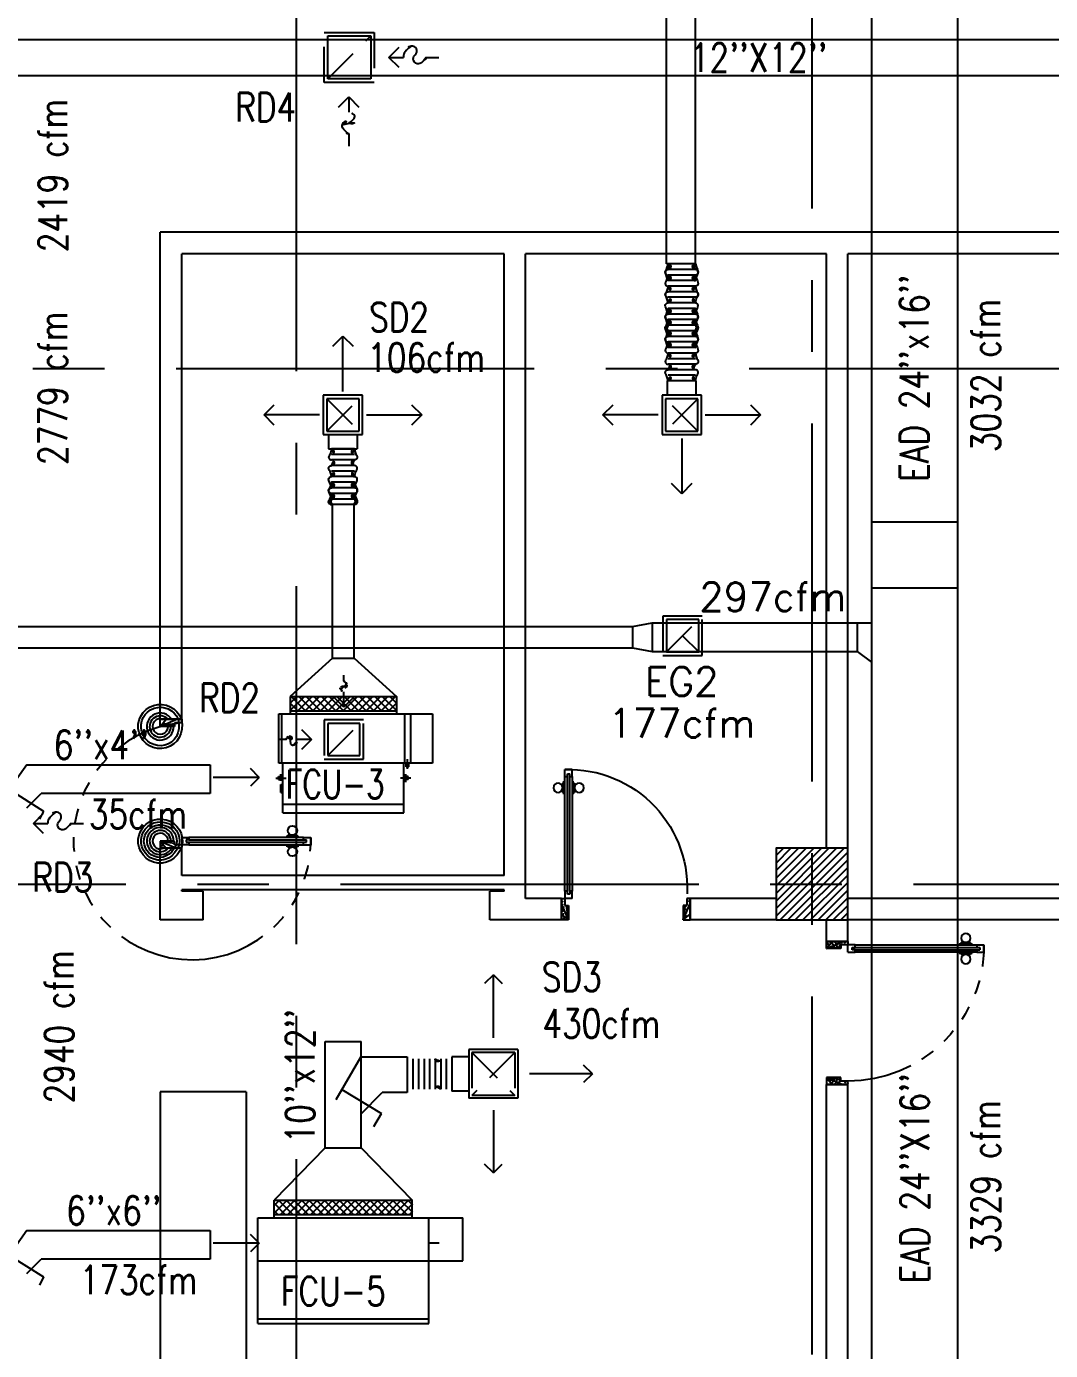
# Model space of a CAD drawing. Extents: x 417866029 to 417866302, y 43498040 to 43498122.
# Drawn here: x 417866091.29 to 417866098.44, y 43498087.85 to 43498097.09 of the extents above; entities that cross this region are included whole.
import ezdxf

# ---------------------------------------------------------------- set-up
doc = ezdxf.new("R2010")
doc.units = 0
doc.header["$MEASUREMENT"] = 0
doc.linetypes.add('CENTERX2', pattern=[4, 2.5, -0.5, 0.5, -0.5])
doc.linetypes.add('HIDDEN', pattern=[0.375, 0.25, -0.125])
doc.layers.get('0').update_dxf_attribs({"linetype": 'CONTINUOUS'})
for name, color, linetype in [('AXES', 11, 'CENTERX2'), ('COL', 7, 'CONTINUOUS'), ('COUNTER', 9, 'CONTINUOUS'), ('DOOR', 9, 'CONTINUOUS'), ('DUCT', 6, 'CONTINUOUS'), ('EXDUCT', 10, 'CONTINUOUS'), ('FCU', 6, 'CONTINUOUS'), ('HAT', 11, 'CONTINUOUS'), ('M-AC-FLEX', 7, 'CONTINUOUS'), ('M-EGU.', 2, 'CONTINUOUS'), ('M-TEXT', 2, 'CONTINUOUS'), ('WALL', 9, 'CONTINUOUS')]:
    doc.layers.add(name, color=color, linetype=linetype)
doc.styles.add('ROMANS', font='ROMANS.shx', dxfattribs={"width": 0.6})

# ---------------------------------------------------------------- blocks, each defined once
blk = doc.blocks.new('A$C3A782592')
at = {"layer": 'COUNTER', "linetype": 'ByBlock'}
for p, q in [((0, 3100), (0, 951.5)), ((600, 3100), (0, 3100)), ((600, 3100), (600, 1200)), ((1200, 600), (600, 1200)), ((951.5, 0), (0, 951.5)), ((3450, 600), (1200, 600)), ((3450, 0), (3450, 600)), ((3450, 0), (951.5, 0))]:
    blk.add_line(p, q, dxfattribs=at)
blk = doc.blocks.new('DOOR90')
at = {"layer": 'DOOR', "color": 7, "linetype": 'ByBlock'}
for p, q in [((-150, 0), (0, 0)), ((-150, 0), (-150, -25)), ((0, -50), (-113.7, 0)), ((0, -50), (-40.1, 0)), ((0, -50), (0, 0)), ((-1000, -25), (-1050, -25)), ((-1050, -75), (-1050, -25)), ((-1050, -25), (-1050, -75)), ((-1000, -75), (-1050, -75)), ((-1000, -42), (-1020, -42)), ((-1020, -42), (-1020, -58)), ((-1000, -58), (-1020, -58)), ((-1000, -25), (-1000, -42)), ((-1000, -58), (-1000, -75)), ((-877.6, -17.8), (-967.6, -17.8)), ((-967.6, -25), (-967.6, -17.8)), ((-967.6, -75), (-967.6, -82.2)), ((-877.6, -82.2), (-967.6, -82.2)), ((-955, -8.8), (-890.2, -8.8)), ((-955, -17.8), (-955, -8.8)), ((-955, -17.8), (-890.2, -17.8)), ((-955, -82.2), (-890.2, -82.2)), ((-955, -82.2), (-955, -91.2)), ((-955, -91.2), (-890.2, -91.2)), ((-890.2, -17.8), (-890.2, -8.8)), ((-890.2, -82.2), (-890.2, -91.2)), ((-877.6, -25), (-877.6, -17.8)), ((-877.6, -75), (-877.6, -82.2)), ((-200, -25), (-150, -25)), ((-200, -42), (-200, -25)), ((-180, -42), (-200, -42)), ((-200, -58), (-180, -58)), ((-200, -75), (-200, -58)), ((-150, -75), (-200, -75)), ((-180, -58), (-180, -42)), ((-150, -25), (-100, -25)), ((-150, -75), (-150, -25)), ((-100, -25), (-100, -50)), ((0, -50), (-100, -36.6)), ((-100, -50), (0, -50)), ((-150, -875), (-100, -875)), ((-150, -900), (-150, -875)), ((-150, -900), (0, -900)), ((0, -900), (-150, -900)), ((0, -850), (-113.7, -900)), ((-100, -875), (-100, -850)), ((0, -850), (-100, -863.4)), ((-100, -850), (0, -850)), ((0, -850), (-40.1, -900)), ((0, -850), (0, -900))]:
    blk.add_line(p, q, dxfattribs=at)
at = {"layer": 'DOOR', "linetype": 'ByBlock'}
for p, q in [((-200, -25), (-1000, -25)), ((-200, -42), (-1000, -42)), ((-200, -58), (-1000, -58)), ((-1000, -75), (-200, -75))]:
    blk.add_line(p, q, dxfattribs=at)
at = {"layer": 'DOOR', "color": 7, "linetype": 'ByBlock'}
for centre in [(-922.6, 23.5), (-922.6, -123.5)]:
    blk.add_circle(centre, 32.4, dxfattribs=at)
for centre, radius, start, end in [((0, -50), 154.4, 161.10529, 166.28577), ((0, -50), 94.4, 148.01819, 180), ((0, -50), 134.4, 158.15985, 169.28002), ((0, -50), 114.4, 154.08384, 167.37743), ((0, -50), 74.4, 137.77643, 180), ((0, -50), 54.4, 113.20738, 180), ((0, -50), 34.4, 90, 180), ((0, -50), 14.4, 90, 180), ((0, -850), 154.4, 193.71423, 198.89471), ((0, -850), 134.4, 190.71998, 201.84015), ((0, -850), 94.4, 180, 211.98181), ((0, -850), 74.4, 180, 222.22357), ((0, -850), 54.4, 180, 246.79262), ((0, -850), 34.4, 180, 270), ((0, -850), 14.4, 180, 270)]:
    blk.add_arc(centre, radius, start, end, dxfattribs=at)
at = {"layer": 'DOOR', "linetype": 'HIDDEN', "ltscale": 0.5}
blk.add_arc((-222.2, -50), 828.2, 178.27012, 275.00304, dxfattribs=at)
blk = doc.blocks.new('DOOR-10')
at = {"layer": 'DOOR', "color": 0, "linetype": 'ByBlock'}
for p, q in [((-75.7, 1017.6), (-82.9, 1017.6)), ((-82.9, 927.6), (-82.9, 1017.6)), ((-25.7, 1100), (-75.7, 1100)), ((-75.7, 1100), (-25.7, 1100)), ((-75.7, 1050), (-75.7, 1100)), ((-58.7, 1050), (-75.7, 1050)), ((-42.7, 1070), (-58.7, 1070)), ((-58.7, 1050), (-58.7, 1070)), ((-42.7, 1050), (-42.7, 1070)), ((-25.7, 1050), (-42.7, 1050)), ((-25.7, 1050), (-25.7, 1100)), ((-25.7, 1017.6), (-18.5, 1017.6)), ((-18.5, 927.6), (-18.5, 1017.6)), ((-82.9, 1005), (-91.9, 1005)), ((-91.9, 1005), (-91.9, 940.2)), ((-82.9, 940.2), (-91.9, 940.2)), ((-82.9, 1005), (-82.9, 940.2)), ((-75.7, 927.6), (-82.9, 927.6)), ((-25.7, 927.6), (-18.5, 927.6)), ((-18.5, 1005), (-9.5, 1005)), ((-18.5, 1005), (-18.5, 940.2)), ((-18.5, 940.2), (-9.5, 940.2)), ((-9.5, 1005), (-9.5, 940.2)), ((-75.7, 200), (-58.7, 200)), ((-75.7, 150), (-75.7, 200)), ((-58.7, 200), (-58.7, 180)), ((-42.7, 200), (-25.7, 200)), ((-42.7, 180), (-42.7, 200)), ((-25.7, 200), (-25.7, 150)), ((-1000.7, 0), (-1000.7, 150)), ((-1000.7, 150), (-975.7, 150)), ((-1000.7, 150), (-1000.7, 0)), ((-975.7, 150), (-975.7, 100)), ((-975.7, 100), (-950.7, 100)), ((-950.7, 100), (-950.7, 0)), ((-75.7, 150), (-25.7, 150)), ((-58.7, 180), (-42.7, 180)), ((-50.7, 100), (-50.7, 0)), ((-25.7, 100), (-50.7, 100)), ((-0.7, 150), (-25.7, 150)), ((-25.7, 150), (-25.7, 100)), ((-950.7, 0), (-1000.7, 0)), ((-50.7, 0), (-0.7, 0))]:
    blk.add_line(p, q, dxfattribs=at)
at = {"layer": 'DOOR', "linetype": 'ByBlock'}
for p, q in [((-75.7, 1050), (-75.7, 200)), ((-58.7, 200), (-58.7, 1050)), ((-42.7, 200), (-42.7, 1050)), ((-25.7, 200), (-25.7, 1050))]:
    blk.add_line(p, q, dxfattribs=at)
at = {"layer": 'DOOR', "color": 9, "linetype": 'ByBlock'}
for p, q in [((-950.7, 0), (-1000.7, 113.7)), ((-950.7, 0), (-964.1, 100)), ((-50.7, 0), (-0.7, 113.7)), ((-50.7, 0), (-37.3, 100)), ((-0.7, 0), (-0.7, 150)), ((-950.7, 0), (-1000.7, 40.1)), ((-50.7, 0), (-0.7, 40.1))]:
    blk.add_line(p, q, dxfattribs=at)
at = {"layer": 'DOOR', "color": 0, "linetype": 'ByBlock'}
for centre in [(-124.2, 972.6), (22.8, 972.6)]:
    blk.add_circle(centre, 32.4, dxfattribs=at)
at = {"layer": 'DOOR', "linetype": 'HIDDEN', "ltscale": 0.5}
blk.add_arc((-23.4, 149.1), 952.3, 93.14816, 179.94816, dxfattribs=at)
at = {"layer": 'DOOR', "color": 9, "linetype": 'ByBlock'}
for centre, radius, start, end in [((-950.7, 0), 154.4, 103.71423, 108.89471), ((-950.7, 0), 134.4, 100.71998, 111.84015), ((-950.7, 0), 94.4, 90, 121.98181), ((-50.7, 0), 94.4, 58.01819, 90), ((-50.7, 0), 134.4, 68.15985, 79.28002), ((-50.7, 0), 114.4, 64.08384, 77.37743), ((-50.7, 0), 154.4, 71.10529, 76.28577), ((-950.7, 0), 74.4, 90, 132.22357), ((-950.7, 0), 54.4, 90, 156.79262), ((-950.7, 0), 34.4, 90, 180), ((-950.7, 0), 14.4, 90, 180), ((-50.7, 0), 74.4, 47.77643, 90), ((-50.7, 0), 54.4, 23.20738, 90), ((-50.7, 0), 34.4, 0, 90), ((-50.7, 0), 14.4, 0, 90)]:
    blk.add_arc(centre, radius, start, end, dxfattribs=at)
blk = doc.blocks.new('*X42')
at = {"color": 0}
for p, q in [((16890.5, -2466.6), (16943.5, -2413.6)), ((16890.5, -2519.6), (16990.5, -2419.6)), ((16990.5, -2565.5), (16890.5, -2465.5)), ((16890.5, -2572.6), (16990.5, -2472.6)), ((16990.5, -2512.5), (16891.6, -2413.6)), ((16990.5, -2459.4), (16944.6, -2413.6)), ((16990.5, -2618.5), (16890.5, -2518.5)), ((16890.5, -2625.7), (16990.5, -2525.7)), ((16990.5, -2671.6), (16890.5, -2571.6)), ((16890.5, -2678.7), (16990.5, -2578.7)), ((16990.5, -2724.6), (16890.5, -2624.6)), ((16890.5, -2731.7), (16990.5, -2631.7)), ((16990.5, -2777.6), (16890.5, -2677.6)), ((16890.5, -2784.8), (16990.5, -2684.8)), ((16990.5, -2830.7), (16890.5, -2730.7)), ((16890.5, -2837.8), (16990.5, -2737.8)), ((16990.5, -2883.7), (16890.5, -2783.7)), ((16890.5, -2890.8), (16990.5, -2790.8)), ((16990.5, -2936.7), (16890.5, -2836.7)), ((16890.5, -2943.9), (16990.5, -2843.9)), ((16990.5, -2989.8), (16890.5, -2889.8)), ((16890.5, -2996.9), (16990.5, -2896.9)), ((16990.5, -3042.8), (16890.5, -2942.8)), ((16890.5, -3049.9), (16990.5, -2949.9)), ((16990.5, -3095.8), (16890.5, -2995.8)), ((16890.5, -3103), (16990.5, -3003)), ((16990.5, -3148.9), (16890.5, -3048.9)), ((16943.5, -3154.9), (16890.5, -3101.9)), ((16891.5, -3154.9), (16990.5, -3056)), ((16944.6, -3154.9), (16990.5, -3109))]:
    blk.add_line(p, q, dxfattribs=at)
blk = doc.blocks.new('WHE06')
at = {"color": 3}
for p, q in [((689, 621.5), (346.1, 621.5)), ((346.1, 621.5), (346.1, 469.1)), ((689, 469.1), (689, 621.5)), ((242.1, 472.2), (242.1, 399.5)), ((60.3, -422.2), (60.3, 422.2)), ((212.3, 437.2), (269.1, 437.2)), ((232.1, 452.2), (232.1, 422.2)), ((232.1, 452.2), (252.1, 452.2)), ((252.1, 452.2), (252.1, 422.2)), ((305, 447.6), (373.3, 447.6)), ((321.1, 457.6), (321.1, 437.6)), ((321.1, 457.6), (346.1, 457.6)), ((321.1, 437.6), (346.1, 437.6)), ((346.1, 430.4), (689, 430.4)), ((811.2, 370.7), (689, 370.7)), ((711.2, -370.7), (711.2, 370.7)), ((811.2, -370.7), (811.2, 370.7)), ((141.6, -437.2), (141.6, -422.2)), ((141.6, -437.2), (196.6, -437.2)), ((196.6, -437.2), (196.6, -422.2)), ((221.4, -437.2), (269.1, -437.2)), ((232.1, -452.2), (232.1, -422.2)), ((232.1, -452.2), (252.1, -452.2)), ((242.1, -472.2), (242.1, -399.5)), ((252.1, -452.2), (252.1, -422.2)), ((346.1, -430.4), (689, -430.4)), ((811.2, -370.7), (689, -370.7))]:
    blk.add_line(p, q, dxfattribs=at)
at = {"color": 6}
for p, q in [((346.1, 469.1), (346.1, -450.8)), ((689, 469.1), (346.1, 469.1)), ((689, -450.8), (689, 469.1)), ((0, -422.2), (0, 422.2)), ((0, 422.2), (346.1, 422.2)), ((0, -422.2), (346.1, -422.2)), ((346.1, -450.8), (689, -450.8))]:
    blk.add_line(p, q, dxfattribs=at)
at = {"color": 11}
blk.add_blockref('*X42', (-16179.3, 2784.3), dxfattribs=at)
blk = doc.blocks.new('*X40')
at = {"color": 0}
for p, q in [((-750.2, 2537.8), (-672.3, 2615.8)), ((-750.2, 2590.8), (-725.3, 2615.8)), ((-659.6, 2515.8), (-750.2, 2606.4)), ((-719.2, 2515.8), (-619.2, 2615.8)), ((-606.6, 2515.8), (-706.6, 2615.8)), ((-666.2, 2515.8), (-566.2, 2615.8)), ((-553.6, 2515.8), (-653.6, 2615.8)), ((-613.2, 2515.8), (-513.2, 2615.8)), ((-500.5, 2515.8), (-600.5, 2615.8)), ((-560.1, 2515.8), (-460.1, 2615.8)), ((-447.5, 2515.8), (-547.5, 2615.8)), ((-507.1, 2515.8), (-407.1, 2615.8)), ((-394.5, 2515.8), (-494.5, 2615.8)), ((-454.1, 2515.8), (-354.1, 2615.8)), ((-341.4, 2515.8), (-441.4, 2615.8)), ((-401, 2515.8), (-301, 2615.8)), ((-288.4, 2515.8), (-388.4, 2615.8)), ((-348, 2515.8), (-248, 2615.8)), ((-235.4, 2515.8), (-335.4, 2615.8)), ((-295, 2515.8), (-195, 2615.8)), ((-182.3, 2515.8), (-282.3, 2615.8)), ((-241.9, 2515.8), (-141.9, 2615.8)), ((-129.3, 2515.8), (-229.3, 2615.8)), ((-188.9, 2515.8), (-88.9, 2615.8)), ((-76.3, 2515.8), (-176.3, 2615.8)), ((-135.9, 2515.8), (-35.9, 2615.8)), ((-23.2, 2515.8), (-123.2, 2615.8)), ((-82.8, 2515.8), (17.2, 2615.8)), ((29.8, 2515.8), (-70.2, 2615.8)), ((-29.8, 2515.8), (70.2, 2615.8)), ((82.8, 2515.8), (-17.2, 2615.8)), ((23.2, 2515.8), (123.2, 2615.8)), ((135.9, 2515.8), (35.9, 2615.8)), ((76.3, 2515.8), (176.3, 2615.8)), ((188.9, 2515.8), (88.9, 2615.8)), ((129.3, 2515.8), (214.8, 2601.2)), ((214.8, 2543), (141.9, 2615.8)), ((214.8, 2596), (195, 2615.8)), ((-712.7, 2515.8), (-750.2, 2553.4)), ((182.3, 2515.8), (214.8, 2548.2))]:
    blk.add_line(p, q, dxfattribs=at)
blk = doc.blocks.new('*X58')
at = {"color": 0}
for p, q in [((80579.2, 155514.9), (81054.1, 155989.7)), ((80579.2, 155567.9), (81001.1, 155989.7)), ((80579.2, 155620.9), (80948, 155989.7)), ((80579.2, 155674), (80895, 155989.7)), ((80579.2, 155727), (80842, 155989.7)), ((80579.2, 155780), (80788.9, 155989.7)), ((80579.2, 155833.1), (80735.9, 155989.7)), ((80579.2, 155886.1), (80682.9, 155989.7)), ((80579.2, 155939.1), (80629.8, 155989.7)), ((80607.1, 155489.7), (81079.2, 155961.8)), ((80660.2, 155489.7), (81079.2, 155908.8)), ((80713.2, 155489.7), (81079.2, 155855.8)), ((80766.2, 155489.7), (81079.2, 155802.7)), ((80819.3, 155489.7), (81079.2, 155749.7)), ((80872.3, 155489.7), (81079.2, 155696.7)), ((80925.3, 155489.7), (81079.2, 155643.6)), ((80978.4, 155489.7), (81079.2, 155590.6)), ((81031.4, 155489.7), (81079.2, 155537.6))]:
    blk.add_line(p, q, dxfattribs=at)
blk = doc.blocks.new('COL50')
at = {"layer": 'COL'}
blk.add_lwpolyline([(-250, 250), (-250, -250), (250, -250), (250, 250)], close=True, dxfattribs=at)
blk = doc.blocks.new('*X66')
at = {"color": 0}
for p, q in [((80579.2, 155514.9), (81054.1, 155989.7)), ((80579.2, 155567.9), (81001.1, 155989.7)), ((80579.2, 155620.9), (80948, 155989.7)), ((80579.2, 155674), (80895, 155989.7)), ((80579.2, 155727), (80842, 155989.7)), ((80579.2, 155780), (80788.9, 155989.7)), ((80579.2, 155833.1), (80735.9, 155989.7)), ((80579.2, 155886.1), (80682.9, 155989.7)), ((80579.2, 155939.1), (80629.8, 155989.7)), ((80607.1, 155489.7), (81079.2, 155961.8)), ((80660.2, 155489.7), (81079.2, 155908.8)), ((80713.2, 155489.7), (81079.2, 155855.8)), ((80766.2, 155489.7), (81079.2, 155802.7)), ((80819.3, 155489.7), (81079.2, 155749.7)), ((80872.3, 155489.7), (81079.2, 155696.7)), ((80925.3, 155489.7), (81079.2, 155643.6)), ((80978.4, 155489.7), (81079.2, 155590.6)), ((81031.4, 155489.7), (81079.2, 155537.6))]:
    blk.add_line(p, q, dxfattribs=at)

msp = doc.modelspace()

# ---------------------------------------------------------------- linework, layer by layer
at = {"layer": 'AXES'}
for p, q in [((417866096.7737, 43498039.8221), (417866096.7737, 43498118.2996)), ((417866093.1737, 43498046.6864), (417866093.1737, 43498105.2564)), ((417866040.3337, 43498094.7064), (417866098.5737, 43498094.7064)), ((417866029.4822, 43498091.1064), (417866098.5737, 43498091.1064))]:
    msp.add_line(p, q, dxfattribs=at)
at = {"layer": 'DUCT'}
for p, q in [((417866095.9582, 43498097.2894), (417866095.9582, 43498095.4359)), ((417866095.7582, 43498095.4359), (417866095.7582, 43498097.1894)), ((417866095.9582, 43498095.4359), (417866095.7582, 43498095.4359)), ((417866093.4264, 43498092.6831), (417866093.4264, 43498093.7553)), ((417866093.5764, 43498093.7553), (417866093.4264, 43498093.7553)), ((417866093.5764, 43498092.6831), (417866093.5764, 43498093.7553)), ((417866093.4264, 43498092.6831), (417866093.1308, 43498092.4159)), ((417866093.4264, 43498092.6831), (417866093.5764, 43498092.6831)), ((417866093.5764, 43498092.6831), (417866093.8721, 43498092.4159)), ((417866091.2911, 43498091.9391), (417866091.1441, 43498091.7292)), ((417866091.2911, 43498091.9391), (417866092.5718, 43498091.9391)), ((417866092.5718, 43498091.9391), (417866092.5718, 43498091.7391)), ((417866091.1698, 43498091.766), (417866091.4092, 43498091.6158)), ((417866091.2911, 43498091.6391), (417866091.3911, 43498091.7391)), ((417866092.5718, 43498091.7391), (417866091.3911, 43498091.7391)), ((417866091.4092, 43498091.6158), (417866091.3804, 43498091.5594)), ((417866091.4092, 43498091.6158), (417866091.4092, 43498091.6158)), ((417866093.623, 43498089.9014), (417866093.4491, 43498089.6003)), ((417866093.623, 43498089.9014), (417866093.9477, 43498089.9014)), ((417866093.9477, 43498089.9014), (417866093.9477, 43498089.6514)), ((417866093.4903, 43498089.6716), (417866093.7673, 43498089.5043)), ((417866093.623, 43498089.5014), (417866093.773, 43498089.6514)), ((417866093.9477, 43498089.6514), (417866093.773, 43498089.6514)), ((417866091.2911, 43498088.6876), (417866091.1441, 43498088.4776)), ((417866091.2911, 43498088.6876), (417866092.5718, 43498088.6876)), ((417866092.5718, 43498088.6876), (417866092.5718, 43498088.4876)), ((417866091.1698, 43498088.5144), (417866091.4092, 43498088.3643)), ((417866091.2911, 43498088.3876), (417866091.3911, 43498088.4876)), ((417866092.5718, 43498088.4876), (417866091.3911, 43498088.4876)), ((417866091.4092, 43498088.3643), (417866091.3804, 43498088.3078)), ((417866091.4092, 43498088.3643), (417866091.4092, 43498088.3643))]:
    msp.add_line(p, q, dxfattribs=at)
at = {"layer": 'DUCT', "linetype": 'ByBlock'}
for p, q in [((417866089.4086, 43498097.0014), (417866100.3737, 43498097.0014)), ((417866089.4086, 43498096.7514), (417866100.3737, 43498096.7514)), ((417866093.3755, 43498089.266), (417866093.3755, 43498090.0076)), ((417866093.3755, 43498090.0076), (417866093.6255, 43498090.0076)), ((417866093.6255, 43498089.266), (417866093.6255, 43498090.0076)), ((417866093.3755, 43498089.266), (417866093.018, 43498088.901)), ((417866093.3755, 43498089.266), (417866093.6255, 43498089.266)), ((417866093.6255, 43498089.266), (417866093.983, 43498088.901))]:
    msp.add_line(p, q, dxfattribs=at)
at = {"layer": 'DUCT', "linetype": 'HIDDEN'}
msp.add_line((417866093.7152, 43498089.4142), (417866093.7673, 43498089.5043), dxfattribs=at)
at = {"layer": 'EXDUCT', "linetype": 'ByBlock'}
for p, q in [((417866097.1893, 43498099.6564), (417866097.1893, 43498083.6776)), ((417866097.7893, 43498099.6156), (417866097.7893, 43498083.6776)), ((417866097.1893, 43498093.6361), (417866097.7893, 43498093.6361)), ((417866097.1893, 43498093.1751), (417866097.7893, 43498093.1751)), ((417866088.6421, 43498092.9052), (417866095.5207, 43498092.9052)), ((417866095.5207, 43498092.9052), (417866095.6577, 43498092.9302)), ((417866095.5207, 43498092.9052), (417866095.5207, 43498092.7552)), ((417866095.6577, 43498092.9302), (417866097.1893, 43498092.9302)), ((417866095.6577, 43498092.9302), (417866095.6577, 43498092.7302)), ((417866097.0893, 43498092.9302), (417866097.0893, 43498092.7302)), ((417866088.6421, 43498092.7552), (417866095.5207, 43498092.7552)), ((417866095.5207, 43498092.7552), (417866095.6577, 43498092.7302)), ((417866095.6577, 43498092.7302), (417866097.0893, 43498092.7302)), ((417866097.0893, 43498092.7302), (417866097.1893, 43498092.6561))]:
    msp.add_line(p, q, dxfattribs=at)
at = {"layer": 'FCU', "color": 3}
for p, q in [((417866093.018, 43498088.901), (417866093.983, 43498088.901)), ((417866093.018, 43498088.776), (417866093.018, 43498088.901)), ((417866093.983, 43498088.776), (417866093.983, 43498088.901)), ((417866093.018, 43498088.801), (417866093.983, 43498088.801)), ((417866094.0975, 43498088.776), (417866094.3355, 43498088.776)), ((417866094.3355, 43498088.476), (417866094.3355, 43498088.776)), ((417866094.0975, 43498088.6011), (417866094.1709, 43498088.6011)), ((417866094.0975, 43498088.476), (417866094.3355, 43498088.476)), ((417866092.9035, 43498088.071), (417866094.0975, 43498088.071))]:
    msp.add_line(p, q, dxfattribs=at)
at = {"layer": 'FCU', "color": 6}
for p, q in [((417866092.9035, 43498088.039), (417866092.9035, 43498088.776)), ((417866092.9035, 43498088.776), (417866094.0975, 43498088.776)), ((417866094.0975, 43498088.039), (417866094.0975, 43498088.776)), ((417866092.9035, 43498088.476), (417866094.0975, 43498088.476)), ((417866092.9035, 43498088.039), (417866094.0975, 43498088.039))]:
    msp.add_line(p, q, dxfattribs=at)
at = {"layer": 'M-AC-FLEX', "color": 11}
for p, q in [((417866095.9592, 43498095.3969), (417866095.7682, 43498095.3969)), ((417866095.9592, 43498095.3579), (417866095.7682, 43498095.3579)), ((417866095.9592, 43498095.3189), (417866095.7682, 43498095.3189)), ((417866095.9592, 43498095.2799), (417866095.7682, 43498095.2799)), ((417866095.9592, 43498095.2409), (417866095.7682, 43498095.2409)), ((417866095.9592, 43498095.2025), (417866095.7682, 43498095.2025)), ((417866095.9592, 43498095.1635), (417866095.7682, 43498095.1635)), ((417866095.9592, 43498095.1245), (417866095.7682, 43498095.1245)), ((417866095.9592, 43498095.0855), (417866095.7682, 43498095.0855)), ((417866095.9592, 43498095.0465), (417866095.7682, 43498095.0465)), ((417866095.9592, 43498095.0075), (417866095.7682, 43498095.0075)), ((417866095.9592, 43498094.9685), (417866095.7682, 43498094.9685)), ((417866095.9592, 43498094.9295), (417866095.7682, 43498094.9295)), ((417866095.9592, 43498094.8905), (417866095.7682, 43498094.8905)), ((417866095.9592, 43498094.8515), (417866095.7682, 43498094.8515)), ((417866095.9592, 43498094.8125), (417866095.7682, 43498094.8125)), ((417866095.9592, 43498094.7735), (417866095.7682, 43498094.7735)), ((417866095.9592, 43498094.7352), (417866095.7682, 43498094.7352)), ((417866095.9592, 43498094.7352), (417866095.7682, 43498094.7352)), ((417866095.9592, 43498094.6962), (417866095.7682, 43498094.6962)), ((417866095.9592, 43498094.6962), (417866095.7682, 43498094.6962)), ((417866095.9592, 43498094.6579), (417866095.7682, 43498094.6579)), ((417866095.9592, 43498094.6189), (417866095.7682, 43498094.6189)), ((417866093.5792, 43498094.1439), (417866093.4182, 43498094.1439)), ((417866093.5792, 43498094.1049), (417866093.4182, 43498094.1049)), ((417866093.5792, 43498094.0666), (417866093.4182, 43498094.0666)), ((417866093.5792, 43498094.0666), (417866093.4182, 43498094.0666)), ((417866093.5792, 43498094.0276), (417866093.4182, 43498094.0276)), ((417866093.5792, 43498094.0276), (417866093.4182, 43498094.0276)), ((417866093.5792, 43498093.9893), (417866093.4182, 43498093.9893)), ((417866093.5792, 43498093.9503), (417866093.4182, 43498093.9503)), ((417866093.5792, 43498093.9113), (417866093.4182, 43498093.9113)), ((417866093.5792, 43498093.8723), (417866093.4182, 43498093.8723)), ((417866093.5792, 43498093.8333), (417866093.4182, 43498093.8333)), ((417866093.5792, 43498093.7943), (417866093.4182, 43498093.7943)), ((417866093.9867, 43498089.8869), (417866093.9867, 43498089.6759)), ((417866094.0257, 43498089.8869), (417866094.0257, 43498089.6759)), ((417866094.0647, 43498089.8869), (417866094.0647, 43498089.6759)), ((417866094.1037, 43498089.8869), (417866094.1037, 43498089.6759)), ((417866094.142, 43498089.8869), (417866094.142, 43498089.6759)), ((417866094.142, 43498089.8869), (417866094.142, 43498089.6759)), ((417866094.181, 43498089.8869), (417866094.181, 43498089.6759)), ((417866094.181, 43498089.8869), (417866094.181, 43498089.6759)), ((417866094.2193, 43498089.8869), (417866094.2193, 43498089.6759)), ((417866094.2583, 43498089.8869), (417866094.2583, 43498089.6759))]:
    msp.add_line(p, q, dxfattribs=at)
at = {"layer": 'M-AC-FLEX'}
for points in [[(417866095.7682, 43498095.4359, -1), (417866095.7682, 43498095.3969, 1), (417866095.7682, 43498095.3579)], [(417866095.7682, 43498095.3189, 1), (417866095.7682, 43498095.3579, -1), (417866095.7682, 43498095.3969)], [(417866095.7682, 43498095.3969, 1), (417866095.7682, 43498095.4359)], [(417866095.9592, 43498095.4359, 1), (417866095.9592, 43498095.3969, -1), (417866095.9592, 43498095.3579)], [(417866095.9592, 43498095.3969, -1), (417866095.9592, 43498095.4359)], [(417866095.9592, 43498095.3189, -1), (417866095.9592, 43498095.3579, 1), (417866095.9592, 43498095.3969)], [(417866095.7682, 43498095.3579, -1), (417866095.7682, 43498095.3189, 1), (417866095.7682, 43498095.2799, -1), (417866095.7682, 43498095.2409, 1.018005), (417866095.7682, 43498095.2025)], [(417866095.9592, 43498095.3579, 1), (417866095.9592, 43498095.3189, -1), (417866095.9592, 43498095.2799, 1), (417866095.9592, 43498095.2409, -1.018005), (417866095.9592, 43498095.2025)], [(417866095.7682, 43498095.0855, 1), (417866095.7682, 43498095.1245, -1), (417866095.7682, 43498095.1635, 1), (417866095.7682, 43498095.2025, -1.018005), (417866095.7682, 43498095.2409)], [(417866095.9592, 43498095.0855, -1), (417866095.9592, 43498095.1245, 1), (417866095.9592, 43498095.1635, -1), (417866095.9592, 43498095.2025, 1.018005), (417866095.9592, 43498095.2409)], [(417866095.7682, 43498095.1245, -1), (417866095.7682, 43498095.0855, 1), (417866095.7682, 43498095.0465)], [(417866095.9592, 43498095.1245, 1), (417866095.9592, 43498095.0855, -1), (417866095.9592, 43498095.0465)], [(417866095.7682, 43498095.0075, 1), (417866095.7682, 43498095.0465, -1), (417866095.7682, 43498095.0855)], [(417866095.7682, 43498095.0465, -1), (417866095.7682, 43498095.0075, 1), (417866095.7682, 43498094.9685)], [(417866095.9592, 43498095.0075, -1), (417866095.9592, 43498095.0465, 1), (417866095.9592, 43498095.0855)], [(417866095.9592, 43498095.0465, 1), (417866095.9592, 43498095.0075, -1), (417866095.9592, 43498094.9685)], [(417866095.7682, 43498095.0075, 0.999563), (417866095.7682, 43498094.9685)], [(417866095.7682, 43498094.9295, 1), (417866095.7682, 43498094.9685, -1), (417866095.7682, 43498095.0075)], [(417866095.7682, 43498094.9685, -0.999563), (417866095.7682, 43498095.0075)], [(417866095.7682, 43498094.9685, -1), (417866095.7682, 43498094.9295, 1), (417866095.7682, 43498094.8905)], [(417866095.9592, 43498094.9295, -1), (417866095.9592, 43498094.9685, 1), (417866095.9592, 43498095.0075)], [(417866095.9592, 43498094.9685, 1), (417866095.9592, 43498094.9295, -1), (417866095.9592, 43498094.8905)], [(417866095.9592, 43498095.0075, 0.000219), (417866095.9592, 43498095.0075, -1), (417866095.9592, 43498094.9685)], [(417866095.9592, 43498094.9685, -0.000219), (417866095.9592, 43498094.9685, 1), (417866095.9592, 43498095.0075)], [(417866095.7682, 43498094.8515, 1), (417866095.7682, 43498094.8905, -1), (417866095.7682, 43498094.9295)], [(417866095.7682, 43498094.8905, -1), (417866095.7682, 43498094.8515, 1), (417866095.7682, 43498094.8125, -1), (417866095.7682, 43498094.7735, 1.018005), (417866095.7682, 43498094.7352)], [(417866095.9592, 43498094.8515, -1), (417866095.9592, 43498094.8905, 1), (417866095.9592, 43498094.9295)], [(417866095.9592, 43498094.8905, 1), (417866095.9592, 43498094.8515, -1), (417866095.9592, 43498094.8125, 1), (417866095.9592, 43498094.7735, -1.018005), (417866095.9592, 43498094.7352)], [(417866095.7682, 43498094.6189, 1), (417866095.7682, 43498094.6579, -1.018005), (417866095.7682, 43498094.6962)], [(417866095.9592, 43498094.6189, -1), (417866095.9592, 43498094.6579, 1.018005), (417866095.9592, 43498094.6962)], [(417866093.4182, 43498094.1439, -1), (417866093.4182, 43498094.1049, 1.018005), (417866093.4182, 43498094.0666)], [(417866093.5792, 43498094.1439, 1), (417866093.5792, 43498094.1049, -1.018005), (417866093.5792, 43498094.0666)], [(417866093.4182, 43498093.8723, 1), (417866093.4182, 43498093.9113, -1), (417866093.4182, 43498093.9503, 1), (417866093.4182, 43498093.9893, -1.018005), (417866093.4182, 43498094.0276)], [(417866093.5792, 43498093.8723, -1), (417866093.5792, 43498093.9113, 1), (417866093.5792, 43498093.9503, -1), (417866093.5792, 43498093.9893, 1.018005), (417866093.5792, 43498094.0276)], [(417866093.4182, 43498093.9113, -1), (417866093.4182, 43498093.8723, 1), (417866093.4182, 43498093.8333)], [(417866093.4182, 43498093.7943, 1), (417866093.4182, 43498093.8333, -1), (417866093.4182, 43498093.8723)], [(417866093.4182, 43498093.8333, -1), (417866093.4182, 43498093.7943, 1), (417866093.4182, 43498093.7553)], [(417866093.5792, 43498093.9113, 1), (417866093.5792, 43498093.8723, -1), (417866093.5792, 43498093.8333)], [(417866093.5792, 43498093.7943, -1), (417866093.5792, 43498093.8333, 1), (417866093.5792, 43498093.8723)], [(417866093.5792, 43498093.8333, 1), (417866093.5792, 43498093.7943, -1), (417866093.5792, 43498093.7553)], [(417866093.4182, 43498093.7553, -0.999563), (417866093.4182, 43498093.7943)], [(417866093.4182, 43498093.7943, 0.999563), (417866093.4182, 43498093.7553)], [(417866093.4264, 43498093.7534, 0.109688), (417866093.4182, 43498093.7553, -1), (417866093.4182, 43498093.7943)], [(417866093.5764, 43498093.7551, -0.035271), (417866093.5792, 43498093.7553, 1), (417866093.5792, 43498093.7943)], [(417866093.5792, 43498093.7553, -0.000219), (417866093.5792, 43498093.7553, 1), (417866093.5792, 43498093.7943)], [(417866093.5792, 43498093.7943, 0.000219), (417866093.5792, 43498093.7943, -1), (417866093.5792, 43498093.7553)], [(417866094.0257, 43498089.8869, -1), (417866093.9867, 43498089.8869, 1), (417866093.9477, 43498089.8869)], [(417866093.9477, 43498089.8869, 0.000618), (417866093.9477, 43498089.8869, -1), (417866093.9867, 43498089.8869)], [(417866093.9477, 43498089.8869, -0.000618), (417866093.9477, 43498089.8869, -0.000618)], [(417866093.9867, 43498089.8869, 1), (417866094.0257, 43498089.8869, -1), (417866094.0647, 43498089.8869, 1), (417866094.1037, 43498089.8869, -1.018005), (417866094.142, 43498089.8869)], [(417866094.2583, 43498089.8869, -1), (417866094.2193, 43498089.8869, 1.018005), (417866094.181, 43498089.8869)], [(417866094.0257, 43498089.6759, 1), (417866093.9867, 43498089.6759, -1), (417866093.9477, 43498089.6759)], [(417866093.9477, 43498089.6759, 1.000001), (417866093.9867, 43498089.6759)], [(417866093.9867, 43498089.6759, -1), (417866094.0257, 43498089.6759, 1), (417866094.0647, 43498089.6759, -1), (417866094.1037, 43498089.6759, 1.018005), (417866094.142, 43498089.6759)], [(417866094.2583, 43498089.6759, 1), (417866094.2193, 43498089.6759, -1.018005), (417866094.181, 43498089.6759)]]:
    msp.add_lwpolyline(points, format="xyb", dxfattribs=at)
for centre, start, end in [((417866095.7682, 43498094.7157), 298.43137, 90.01777), ((417866095.7682, 43498094.7157), 298.43137, 90.01777), ((417866095.7682, 43498094.7157), 269.98223, 61.56863), ((417866095.7682, 43498094.7157), 269.98223, 61.56863), ((417866095.9592, 43498094.7157), 90, 241.56864), ((417866095.9592, 43498094.7157), 118.43136, 270), ((417866093.4182, 43498094.0471), 298.43137, 90.01777), ((417866093.4182, 43498094.0471), 298.43137, 90.01777), ((417866093.4182, 43498094.0471), 269.98223, 61.56863), ((417866093.4182, 43498094.0471), 269.98223, 61.56863), ((417866093.5792, 43498094.0471), 90, 241.56864), ((417866093.5792, 43498094.0471), 118.43136, 270), ((417866094.1615, 43498089.8869), 180, 331.56864), ((417866094.1615, 43498089.8869), 208.43136, 0), ((417866094.1615, 43498089.6759), 28.43137, 180.01777), ((417866094.1615, 43498089.6759), 28.43137, 180.01777), ((417866094.1615, 43498089.6759), 359.98223, 151.56863), ((417866094.1615, 43498089.6759), 359.98223, 151.56863)]:
    msp.add_arc(centre, 0.0195, start, end, dxfattribs=at)
at = {"layer": 'M-EGU.', "linetype": 'HIDDEN'}
for p, q in [((417866093.3676, 43498096.7014), (417866093.3676, 43498097.0514)), ((417866093.3676, 43498097.0514), (417866093.7176, 43498097.0514)), ((417866093.3926, 43498096.7264), (417866093.6926, 43498097.0264)), ((417866093.7176, 43498097.0514), (417866093.7176, 43498096.7014)), ((417866093.7176, 43498096.7014), (417866093.3676, 43498096.7014)), ((417866093.6112, 43498094.4939), (417866093.3862, 43498094.4939)), ((417866093.3862, 43498094.4939), (417866093.6112, 43498094.2689)), ((417866093.3862, 43498094.2689), (417866093.6112, 43498094.4939)), ((417866093.3862, 43498094.4939), (417866093.3862, 43498094.2689)), ((417866093.6112, 43498094.2689), (417866093.6112, 43498094.4939)), ((417866095.9762, 43498094.4939), (417866095.7512, 43498094.4939)), ((417866095.9762, 43498094.2689), (417866095.7512, 43498094.4939)), ((417866095.9762, 43498094.4939), (417866095.7512, 43498094.2689)), ((417866095.7512, 43498094.4939), (417866095.7512, 43498094.2689)), ((417866095.9762, 43498094.2689), (417866095.9762, 43498094.4939)), ((417866093.3862, 43498094.2689), (417866093.6112, 43498094.2689)), ((417866095.7512, 43498094.2689), (417866095.9762, 43498094.2689)), ((417866096.0074, 43498092.9773), (417866095.7324, 43498092.9773)), ((417866095.7324, 43498092.9773), (417866095.7324, 43498092.7023)), ((417866095.7574, 43498092.7273), (417866095.9824, 43498092.9523)), ((417866096.0074, 43498092.7023), (417866096.0074, 43498092.9773)), ((417866095.8699, 43498092.8398), (417866095.9824, 43498092.7273)), ((417866095.7324, 43498092.7023), (417866096.0074, 43498092.7023)), ((417866093.6423, 43498092.253), (417866093.3673, 43498092.253)), ((417866093.3673, 43498092.253), (417866093.3673, 43498091.978)), ((417866093.3923, 43498092.003), (417866093.6173, 43498092.228)), ((417866093.6423, 43498091.978), (417866093.6423, 43498092.253)), ((417866093.3673, 43498091.978), (417866093.6423, 43498091.978)), ((417866094.6991, 43498089.9318), (417866094.3983, 43498089.631)), ((417866094.3983, 43498089.9318), (417866094.6991, 43498089.631)), ((417866094.6991, 43498089.9318), (417866094.3983, 43498089.9318)), ((417866094.3983, 43498089.9318), (417866094.3983, 43498089.631)), ((417866094.6991, 43498089.9318), (417866094.6991, 43498089.631)), ((417866094.6991, 43498089.631), (417866094.3983, 43498089.631))]:
    msp.add_line(p, q, dxfattribs=at)
at = {"layer": 'M-EGU.'}
for p, q in [((417866093.3926, 43498096.7264), (417866093.3926, 43498097.0264)), ((417866093.3926, 43498097.0264), (417866093.6926, 43498097.0264)), ((417866093.6926, 43498097.0264), (417866093.6926, 43498096.7264)), ((417866093.82, 43498096.8767), (417866093.8907, 43498096.9475)), ((417866093.8907, 43498096.806), (417866093.82, 43498096.8767)), ((417866093.82, 43498096.8767), (417866093.921, 43498096.8767)), ((417866094.0803, 43498096.8767), (417866094.1689, 43498096.8767)), ((417866093.6926, 43498096.7264), (417866093.3926, 43498096.7264)), ((417866093.4687, 43498096.5298), (417866093.5394, 43498096.6005)), ((417866093.5394, 43498096.6005), (417866093.6101, 43498096.5298)), ((417866093.5394, 43498096.6005), (417866093.5394, 43498096.4937)), ((417866093.5394, 43498096.3434), (417866093.5394, 43498096.2574)), ((417866093.428, 43498094.8607), (417866093.4987, 43498094.9314)), ((417866093.4987, 43498094.5452), (417866093.4987, 43498094.9314)), ((417866093.4987, 43498094.9314), (417866093.5694, 43498094.8607)), ((417866095.7637, 43498094.5189), (417866095.7637, 43498094.6189)), ((417866095.9637, 43498094.6189), (417866095.7637, 43498094.6189)), ((417866095.9637, 43498094.5189), (417866095.9637, 43498094.6189)), ((417866093.3612, 43498094.5189), (417866093.3612, 43498094.2439)), ((417866093.6362, 43498094.5189), (417866093.3612, 43498094.5189)), ((417866093.6362, 43498094.2439), (417866093.6362, 43498094.5189)), ((417866095.7262, 43498094.5189), (417866095.7262, 43498094.2439)), ((417866096.0012, 43498094.5189), (417866095.7262, 43498094.5189)), ((417866096.0012, 43498094.2439), (417866096.0012, 43498094.5189)), ((417866092.9487, 43498094.3814), (417866093.0194, 43498094.4521)), ((417866093.3349, 43498094.3814), (417866092.9487, 43498094.3814)), ((417866093.0194, 43498094.3107), (417866092.9487, 43498094.3814)), ((417866093.6625, 43498094.3814), (417866094.0487, 43498094.3814)), ((417866093.978, 43498094.4521), (417866094.0487, 43498094.3814)), ((417866094.0487, 43498094.3814), (417866093.978, 43498094.3107)), ((417866095.3137, 43498094.3814), (417866095.3844, 43498094.4521)), ((417866095.6999, 43498094.3814), (417866095.3137, 43498094.3814)), ((417866095.3844, 43498094.3107), (417866095.3137, 43498094.3814)), ((417866096.0275, 43498094.3814), (417866096.4137, 43498094.3814)), ((417866096.343, 43498094.4521), (417866096.4137, 43498094.3814)), ((417866096.4137, 43498094.3814), (417866096.343, 43498094.3107)), ((417866093.3612, 43498094.2439), (417866093.6362, 43498094.2439)), ((417866093.3987, 43498094.2439), (417866093.3987, 43498094.1439)), ((417866093.5987, 43498094.2439), (417866093.5987, 43498094.1439)), ((417866095.7262, 43498094.2439), (417866096.0012, 43498094.2439)), ((417866095.8637, 43498094.2176), (417866095.8637, 43498093.8314)), ((417866093.3987, 43498094.1439), (417866093.5987, 43498094.1439)), ((417866095.8637, 43498093.8314), (417866095.793, 43498093.9021)), ((417866095.9344, 43498093.9021), (417866095.8637, 43498093.8314)), ((417866095.9824, 43498092.9523), (417866095.7574, 43498092.9523)), ((417866095.7574, 43498092.9523), (417866095.7574, 43498092.7273)), ((417866095.9824, 43498092.7273), (417866095.9824, 43498092.9523)), ((417866095.7574, 43498092.7273), (417866095.9824, 43498092.7273)), ((417866093.5048, 43498092.5225), (417866093.5048, 43498092.5655)), ((417866093.5048, 43498092.3405), (417866093.5048, 43498092.4473)), ((417866093.5048, 43498092.3405), (417866093.4341, 43498092.4112)), ((417866093.5755, 43498092.4112), (417866093.5048, 43498092.3405)), ((417866093.2091, 43498092.1862), (417866093.2798, 43498092.1155)), ((417866093.6173, 43498092.228), (417866093.3923, 43498092.228)), ((417866093.3923, 43498092.228), (417866093.3923, 43498092.003)), ((417866093.6173, 43498092.003), (417866093.6173, 43498092.228)), ((417866093.0991, 43498092.1155), (417866093.0548, 43498092.1155)), ((417866093.2798, 43498092.1155), (417866093.1788, 43498092.1155)), ((417866093.2798, 43498092.1155), (417866093.2091, 43498092.0448)), ((417866093.3923, 43498092.003), (417866093.6173, 43498092.003)), ((417866092.9138, 43498091.8514), (417866092.8527, 43498091.9125)), ((417866092.9138, 43498091.8514), (417866092.5916, 43498091.8514)), ((417866092.9138, 43498091.8514), (417866092.8527, 43498091.7903)), ((417866091.3379, 43498091.5301), (417866091.4086, 43498091.6008)), ((417866091.4086, 43498091.4594), (417866091.3379, 43498091.5301)), ((417866091.3379, 43498091.5301), (417866091.4389, 43498091.5301)), ((417866091.5982, 43498091.5301), (417866091.6868, 43498091.5301)), ((417866094.5487, 43498090.4726), (417866094.4876, 43498090.4115)), ((417866094.5487, 43498090.0338), (417866094.5487, 43498090.4726)), ((417866094.5487, 43498090.4726), (417866094.6098, 43498090.4115)), ((417866094.7191, 43498089.9518), (417866094.3783, 43498089.9518)), ((417866094.3783, 43498089.9518), (417866094.3783, 43498089.611)), ((417866094.7191, 43498089.9518), (417866094.7191, 43498089.611)), ((417866094.2583, 43498089.9014), (417866094.2583, 43498089.6614)), ((417866094.3783, 43498089.9014), (417866094.2583, 43498089.9014)), ((417866095.2399, 43498089.7814), (417866094.8011, 43498089.7814)), ((417866095.2399, 43498089.7814), (417866095.1788, 43498089.8425)), ((417866095.2399, 43498089.7814), (417866095.1788, 43498089.7203)), ((417866094.3783, 43498089.6614), (417866094.2583, 43498089.6614)), ((417866094.7191, 43498089.611), (417866094.3783, 43498089.611)), ((417866094.5487, 43498089.529), (417866094.5487, 43498089.0902)), ((417866094.5487, 43498089.0902), (417866094.4876, 43498089.1513)), ((417866094.5487, 43498089.0902), (417866094.6098, 43498089.1513)), ((417866092.9138, 43498088.5998), (417866092.8527, 43498088.6609)), ((417866092.9138, 43498088.5998), (417866092.5916, 43498088.5998)), ((417866092.9138, 43498088.5998), (417866092.8527, 43498088.5388))]:
    msp.add_line(p, q, dxfattribs=at)
for points in [[(417866094.0803, 43498096.8767, -0.1324), (417866094.058, 43498096.8446, -0.15664), (417866094.0272, 43498096.8319, -0.736612), (417866094.002, 43498096.8948, 0.774232), (417866093.9741, 43498096.9556, 0.203349), (417866093.932, 43498096.9282, 0.193808), (417866093.921, 43498096.8767)], [(417866093.5394, 43498096.3434, -0.187862), (417866093.5025, 43498096.3661, -0.202645), (417866093.4927, 43498096.4053, -0.616915), (417866093.5428, 43498096.4214, 0.668708), (417866093.59, 43498096.4406, 0.194285), (417866093.5757, 43498096.4765, 0.186051), (417866093.5394, 43498096.4937)], [(417866093.5048, 43498092.5225, -0.187862), (417866093.5233, 43498092.5111, -0.202645), (417866093.5282, 43498092.4915, -0.616915), (417866093.5031, 43498092.4834, 0.668708), (417866093.4795, 43498092.4738, 0.194285), (417866093.4867, 43498092.4559, 0.186051), (417866093.5048, 43498092.4473)], [(417866093.0991, 43498092.1155, -0.1324), (417866093.1103, 43498092.1316, -0.15664), (417866093.1257, 43498092.1379, -0.736612), (417866093.1383, 43498092.1064, 0.774232), (417866093.1522, 43498092.076, 0.203349), (417866093.1733, 43498092.0897, 0.193808), (417866093.1788, 43498092.1155)], [(417866091.5982, 43498091.5301, -0.1324), (417866091.5759, 43498091.4979, -0.15664), (417866091.5451, 43498091.4852, -0.736612), (417866091.5199, 43498091.5482, 0.774232), (417866091.492, 43498091.609, 0.203349), (417866091.4499, 43498091.5816, 0.193808), (417866091.4389, 43498091.5301)]]:
    msp.add_lwpolyline(points, format="xyb", dxfattribs=at)
at = {"layer": 'WALL'}
for p, q in [((417866092.2237, 43498092.2564), (417866092.2237, 43498095.6564)), ((417866092.3737, 43498092.2564), (417866092.3737, 43498095.5064)), ((417866094.6237, 43498091.1664), (417866094.6237, 43498095.5064)), ((417866094.7737, 43498091.0064), (417866094.7737, 43498095.5064)), ((417866096.8737, 43498091.3564), (417866096.8737, 43498095.5064)), ((417866096.8737, 43498091.3564), (417866096.8737, 43498095.5064)), ((417866097.0237, 43498090.7064), (417866097.0237, 43498095.5064)), ((417866097.0237, 43498090.7064), (417866097.0237, 43498095.5064)), ((417866092.2237, 43498090.8564), (417866092.2237, 43498091.3564)), ((417866092.3737, 43498091.1664), (417866092.3737, 43498091.3564)), ((417866092.5237, 43498090.8564), (417866092.5237, 43498091.0564)), ((417866094.5237, 43498090.8564), (417866094.5237, 43498091.0564)), ((417866095.0237, 43498090.8564), (417866095.0237, 43498091.0064)), ((417866095.9237, 43498090.8564), (417866095.9237, 43498091.0064)), ((417866096.8737, 43498090.7064), (417866096.8737, 43498090.8564)), ((417866096.8737, 43498090.7064), (417866096.8737, 43498090.8564)), ((417866096.8737, 43498086.5564), (417866096.8737, 43498089.7064)), ((417866097.0237, 43498086.7064), (417866097.0237, 43498089.7064))]:
    msp.add_line(p, q, dxfattribs=at)
at = {"layer": 'WALL', "linetype": 'ByBlock'}
for p, q in [((417866099.4237, 43498095.6564), (417866092.2237, 43498095.6564)), ((417866094.6237, 43498095.5064), (417866092.3737, 43498095.5064)), ((417866096.8737, 43498095.5064), (417866094.7737, 43498095.5064)), ((417866099.4237, 43498095.5064), (417866097.0237, 43498095.5064)), ((417866092.3737, 43498092.2564), (417866092.2237, 43498092.2564)), ((417866092.3737, 43498091.3564), (417866092.2237, 43498091.3564)), ((417866094.6237, 43498091.1664), (417866092.3737, 43498091.1664)), ((417866094.6237, 43498091.0664), (417866092.3737, 43498091.0664)), ((417866092.3737, 43498091.0564), (417866092.3737, 43498091.0664)), ((417866092.5237, 43498091.0564), (417866092.3737, 43498091.0564)), ((417866094.6237, 43498091.0564), (417866094.5237, 43498091.0564)), ((417866094.6237, 43498091.0564), (417866094.6237, 43498091.0664)), ((417866095.0237, 43498091.0064), (417866094.7737, 43498091.0064)), ((417866096.5237, 43498091.0064), (417866095.9237, 43498091.0064)), ((417866096.5237, 43498091.0064), (417866095.9737, 43498091.0064)), ((417866100.1237, 43498091.0064), (417866097.0237, 43498091.0064)), ((417866092.5237, 43498090.8564), (417866092.2237, 43498090.8564)), ((417866095.0237, 43498090.8564), (417866094.5237, 43498090.8564)), ((417866096.5237, 43498090.8564), (417866095.9237, 43498090.8564)), ((417866096.5237, 43498090.8564), (417866095.9737, 43498090.8564)), ((417866100.1237, 43498090.8564), (417866097.0237, 43498090.8564)), ((417866097.0237, 43498090.7064), (417866096.8737, 43498090.7064)), ((417866097.0237, 43498090.7064), (417866096.8737, 43498090.7064)), ((417866097.0237, 43498089.7064), (417866096.8737, 43498089.7064)), ((417866097.0237, 43498089.7064), (417866096.8737, 43498089.7064))]:
    msp.add_line(p, q, dxfattribs=at)
at = {"layer": 'WALL', "linetype": 'ByBlock', "ltscale": 0.3}
msp.add_lwpolyline([(417866096.5237, 43498090.8564), (417866097.0237, 43498090.8564), (417866097.0237, 43498091.3564), (417866096.5237, 43498091.3564)], close=True, dxfattribs=at)

# ---------------------------------------------------------------- block references
at = {"layer": 'COL', "xscale": 0.0009999871253967285, "yscale": 0.001000002026557922, "zscale": 0.001}
msp.add_blockref('COL50', (417866096.7737, 43498091.1064), dxfattribs=at)
msp.add_blockref('COL50', (417866096.7737, 43498091.1064), dxfattribs=at)
at = {"layer": 'COUNTER', "linetype": 'ByBlock', "xscale": 0.0009999871253967285, "yscale": 0.001000002026557922, "zscale": 0.001}
msp.add_blockref('A$C3A782592', (417866092.2237, 43498086.5564), dxfattribs=at)
at = {"layer": 'DOOR', "color": 0, "linetype": 'ByBlock', "yscale": 0.001000002026557922, "zscale": 0.001}
for p, xscale, rotation in [((417866092.2237, 43498091.3564), 0.0009999871253967285, 180), ((417866095.0237, 43498090.8564), -0.001000002026557922, 90)]:
    msp.add_blockref('DOOR90', p, dxfattribs=dict(at, xscale=xscale, rotation=rotation))
at = {"layer": 'DOOR', "color": 0, "linetype": 'ByBlock', "ltscale": 0.3, "xscale": -0.001000002026557922, "yscale": 0.001000002026557922, "zscale": 0.001, "rotation": 270}
msp.add_blockref('DOOR-10', (417866096.8737, 43498090.7071), dxfattribs=at)
at = {"layer": 'FCU', "linetype": 'ByBlock', "xscale": -0.001000002026557922, "yscale": 0.001000002026557922, "zscale": 0.001, "rotation": 270}
msp.add_blockref('WHE06', (417866093.5014, 43498091.6047), dxfattribs=at)
at = {"layer": 'FCU', "color": 11, "extrusion": (0, 0, -1), "xscale": 0.0009999871253967285, "yscale": 0.001000002026557922, "zscale": -0.001, "rotation": 180}
msp.add_blockref('*X40', (-417866093.7683, 43498091.4168), dxfattribs=at)
at = {"layer": 'HAT', "xscale": 0.0009999871253967285, "yscale": 0.001000002026557922, "zscale": 0.001}
for name in ['*X58', '*X66']:
    msp.add_blockref(name, (417866015.9445, 43497935.3667), dxfattribs=at)

# ---------------------------------------------------------------- texts
at = {"layer": 'M-TEXT', "style": 'ROMANS'}
for s, width, p in [("12''X12''", 0.8, (417866095.9208, 43498096.7752)), ('RD4', 0.8, (417866092.7475, 43498096.4305)), ('SD2', 0.8, (417866093.6813, 43498094.9643)), ('106cfm', 0.8, (417866093.6686, 43498094.6818)), ('RD2', 0.8, (417866092.4944, 43498092.3065)), ("6''x4''", 0.8, (417866091.4791, 43498091.9786)), ('FCU-3', 0.75, (417866093.1009, 43498091.7043)), ('35cfm', 0.8, (417866091.7245, 43498091.4945)), ('RD3', 0.8, (417866091.3306, 43498091.0538)), ('SD3', 0.8, (417866094.888, 43498090.3582)), ('430cfm', 0.8, (417866094.8912, 43498090.0326)), ("6''x6''", 0.8, (417866091.5666, 43498088.7271)), ('173cfm', 0.8, (417866091.6609, 43498088.2429)), ('FCU-5', 0.8, (417866093.0648, 43498088.165))]:
    msp.add_text(s, height=0.2, dxfattribs=dict(at, width=width)).set_placement(p)
at = {"layer": 'M-TEXT', "style": 'ROMANS', "width": 0.8}
for s, p in [('2419 cfm', (417866091.5738, 43498095.5169)), ("EAD 24''x16''", (417866097.5865, 43498093.914)), ('3032 cfm', (417866098.0869, 43498094.1223)), ('2779 cfm', (417866091.5738, 43498094.0321)), ('2940 cfm', (417866091.6177, 43498089.5756)), ("10''x12''", (417866093.2998, 43498089.2954)), ("EAD 24''X16''", (417866097.59, 43498088.319)), ('3329 cfm', (417866098.0869, 43498088.5274))]:
    msp.add_text(s, height=0.2, rotation=90, dxfattribs=at).set_placement(p)
at = {"layer": 'M-TEXT', "style": 'ROMANS'}
for s, p in [('297cfm', (417866095.9858, 43498093.0123)), ('EG2', (417866095.6068, 43498092.4199)), ('177cfm', (417866095.349, 43498092.1294))]:
    msp.add_text(s, height=0.2, dxfattribs=at).set_placement(p)

doc.saveas('drawing.dxf')
